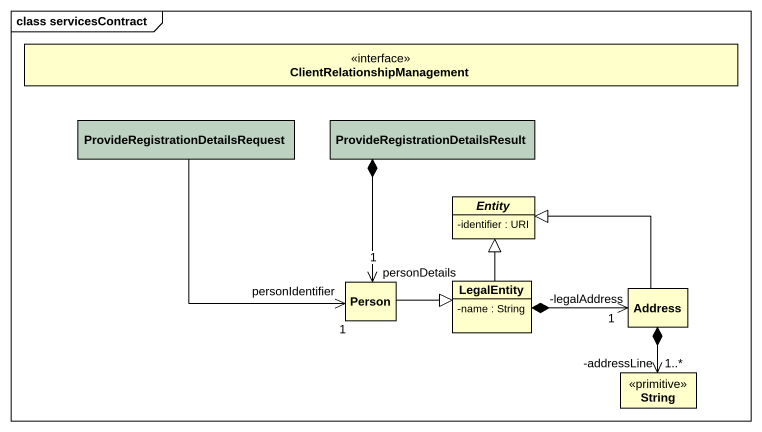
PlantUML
@startuml
mainframe class servicesContract
hide circle
hide empty members
skinparam classAttributeIconSize 0
interface ClientRelationshipManagement
class "ProvideRegistrationDetailsRequest" as ProvideRegistrationDetailsRe #BDD2C1
class "ProvideRegistrationDetailsResult" as ProvideRegistrationDetailsRe_2 #BDD2C1
abstract class "Entity" as Entity_ {
  -identifier : URI
}
class "Person" as Person_
class LegalEntity {
  -name : String
}
class Address
class String <<primitive>>
ProvideRegistrationDetailsRe --> "1" Person_ : personIdentifier
ProvideRegistrationDetailsRe_2 *--> "1" Person_ : personDetails
Person_ -right-|> LegalEntity
LegalEntity -up-|> Entity_
LegalEntity *-right-> "-legalAddress\n1" Address
Address -left-|> Entity_
Address *--> "-addressLine\n1..*" String
@enduml
